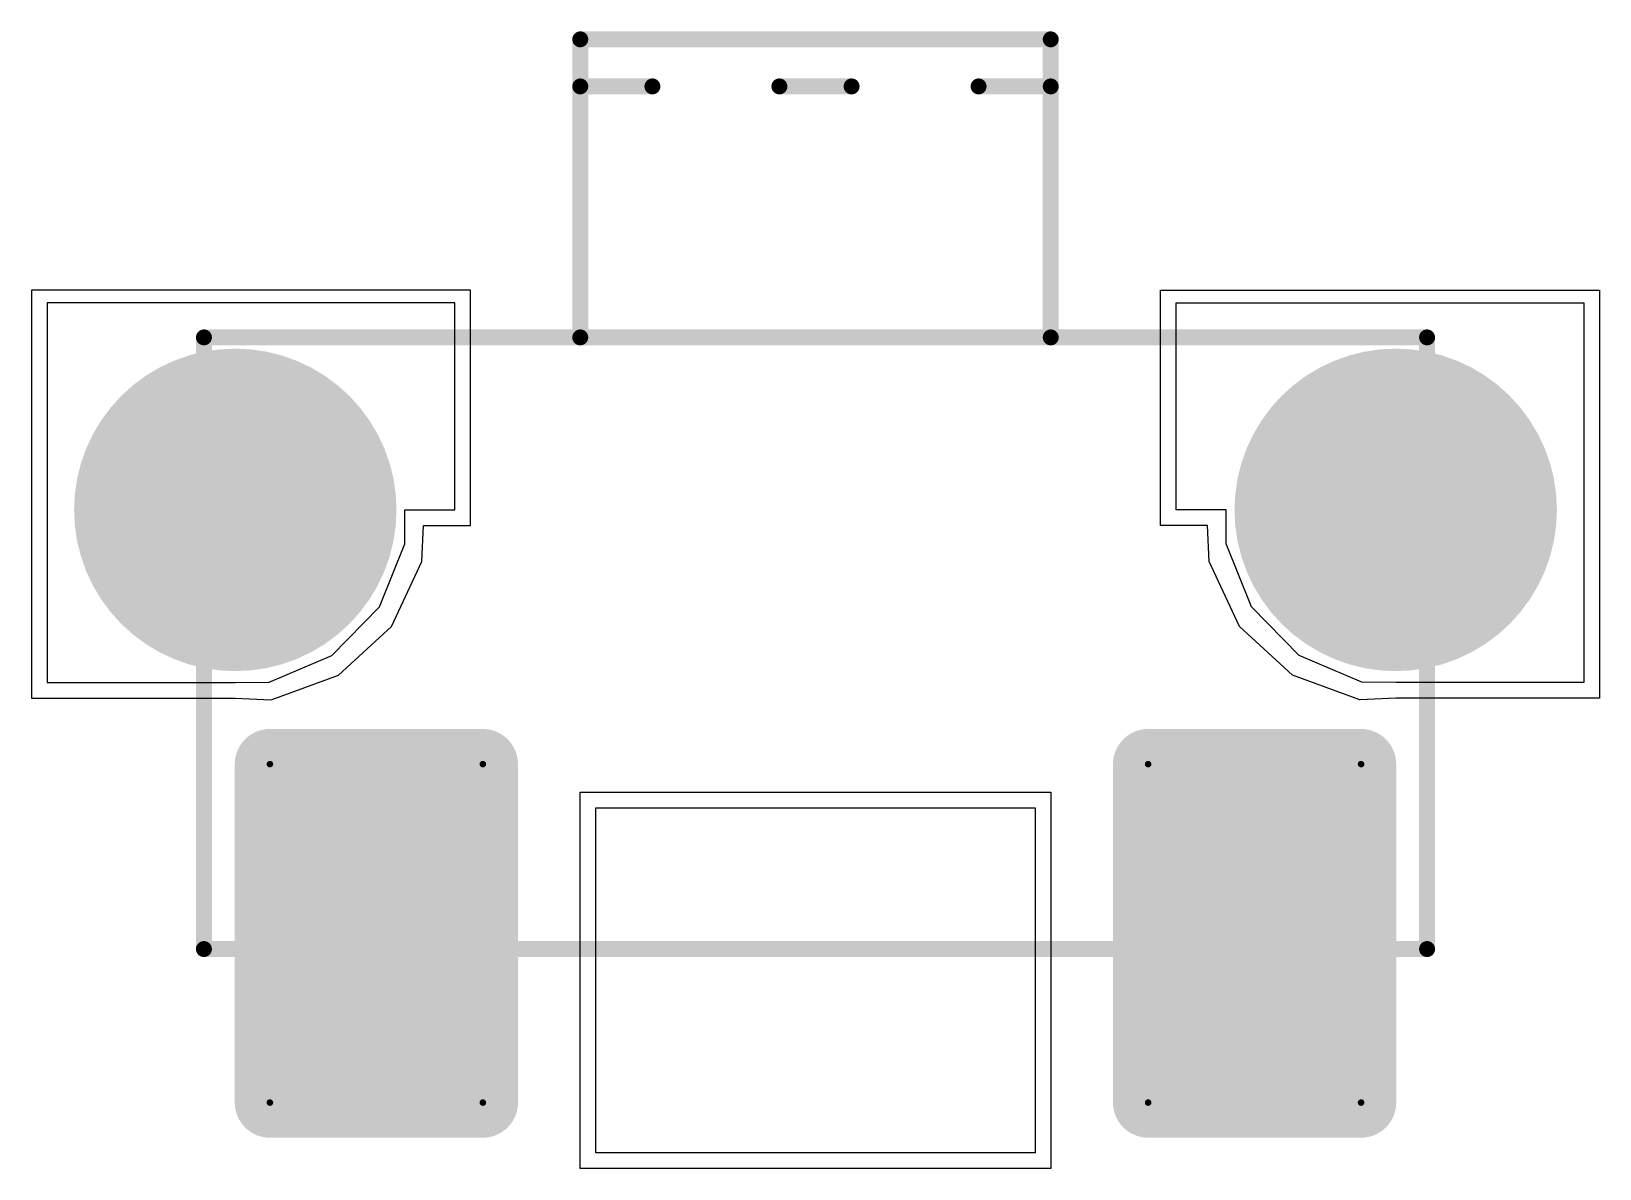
# Model space of a CAD drawing. Header units: millimetres. Extents: x 49.902 to 50.098, y 49.917 to 50.06.
import ezdxf

# ---------------------------------------------------------------- set-up
doc = ezdxf.new("R2010")
doc.units = ezdxf.units.MM
doc.header["$MEASUREMENT"] = 0
for name, color, linetype in [('BottomLayer', 5, 'Continuous'), ('BottomSolder', 6, 'Continuous'), ('MultiLayer', 9, 'Continuous'), ('PadHoleLayer', 156, 'Continuous'), ('TopLayer', 1, 'Continuous'), ('TopOverlay', 2, 'Continuous'), ('TopPaste', 8, 'Continuous'), ('TopSolder', 216, 'Continuous')]:
    doc.layers.add(name, color=color, linetype=linetype)

msp = doc.modelspace()

# ---------------------------------------------------------------- linework, layer by layer
at = {"layer": 'BottomLayer', "const_width": 0.01624}
for points in [[(49.91905, 50, 1), (49.93529, 50, 1)], [(50.06471, 50, 1), (50.08095, 50, 1)]]:
    msp.add_lwpolyline(points, format="xyb", close=True, dxfattribs=at)
at = {"layer": 'BottomSolder', "const_width": 0.02024}
for points in [[(49.91705, 50, 1), (49.93729, 50, 1)], [(50.06271, 50, 1), (50.08295, 50, 1)]]:
    msp.add_lwpolyline(points, format="xyb", close=True, dxfattribs=at)
at = {"layer": 'MultiLayer', "const_width": 0.01624}
for points in [[(49.91905, 50, 1), (49.93529, 50, 1)], [(50.06471, 50, 1), (50.08095, 50, 1)]]:
    msp.add_lwpolyline(points, format="xyb", close=True, dxfattribs=at)
at = {"layer": 'PadHoleLayer', "const_width": 0.01082}
for points in [[(49.92176, 50, 1), (49.93258, 50, 1)], [(50.06742, 50, 1), (50.07824, 50, 1)]]:
    msp.add_lwpolyline(points, format="xyb", close=True, dxfattribs=at)
at = {"layer": 'TopLayer'}
for p, q in [((49.95472, 50.02598), (49.90354, 50.02598)), ((49.90354, 50.02598), (49.90354, 49.97835)), ((49.95472, 50), (49.95472, 50.02598)), ((50.04528, 50), (50.04528, 50.02598)), ((50.04528, 50.02598), (50.09646, 50.02598)), ((50.09646, 50.02598), (50.09646, 49.97835)), ((49.94843, 50), (49.95472, 50)), ((49.94847, 49.99573), (49.94843, 50)), ((49.94843, 50), (49.94843, 50)), ((50.05157, 50), (50.04528, 50)), ((50.05153, 49.99573), (50.05157, 50)), ((50.05157, 50), (50.05157, 50)), ((49.94527, 49.98782), (49.94847, 49.99573)), ((50.05473, 49.98782), (50.05153, 49.99573)), ((49.93929, 49.98173), (49.94527, 49.98782)), ((50.06071, 49.98173), (50.05473, 49.98782)), ((49.93144, 49.97839), (49.93929, 49.98173)), ((50.06856, 49.97839), (50.06071, 49.98173)), ((49.90354, 49.97835), (49.92717, 49.97835)), ((49.92717, 49.97835), (49.93144, 49.97839)), ((50.07283, 49.97835), (50.06856, 49.97839)), ((50.09646, 49.97835), (50.07283, 49.97835)), ((49.97244, 49.91929), (49.97244, 49.9626)), ((49.97244, 49.9626), (50.02756, 49.9626)), ((49.97244, 49.91929), (49.97244, 49.9626)), ((49.97244, 49.9626), (50.02756, 49.9626)), ((50.02756, 49.9626), (50.02756, 49.91929)), ((50.02756, 49.9626), (50.02756, 49.91929)), ((50.02756, 49.91929), (49.97244, 49.91929)), ((50.02756, 49.91929), (49.97244, 49.91929))]:
    msp.add_line(p, q, dxfattribs=at)
for points, const_width in [([(49.91905, 50, 1), (49.93529, 50, 1)], 0.01624), ([(50.06471, 50, 1), (50.08095, 50, 1)], 0.01624), ([(49.93131, 49.96809, 1), (49.93172, 49.96809, 1)], 0.000413), ([(49.95804, 49.96809, 1), (49.95845, 49.96809, 1)], 0.000413), ([(50.04155, 49.96809, 1), (50.04196, 49.96809, 1)], 0.000413), ([(50.06828, 49.96809, 1), (50.06869, 49.96809, 1)], 0.000413), ([(49.93131, 49.92561, 1), (49.93172, 49.92561, 1)], 0.000413), ([(49.95804, 49.92561, 1), (49.95845, 49.92561, 1)], 0.000413), ([(50.04155, 49.92561, 1), (50.04196, 49.92561, 1)], 0.000413), ([(50.06828, 49.92561, 1), (50.06869, 49.92561, 1)], 0.000413)]:
    msp.add_lwpolyline(points, format="xyb", close=True, dxfattribs=dict(at, const_width=const_width))
for points in [[(49.95866, 49.92561), (49.95866, 49.96809), (49.9311, 49.92561), (49.9311, 49.96809)], [(49.95825, 49.9252), (49.95825, 49.96851), (49.93151, 49.9252), (49.93151, 49.96851)], [(50.0689, 49.92561), (50.0689, 49.96809), (50.04134, 49.92561), (50.04134, 49.96809)], [(50.06849, 49.9252), (50.06849, 49.96851), (50.04175, 49.9252), (50.04175, 49.96851)]]:
    msp.add_solid(points, dxfattribs=at)
at = {"layer": 'TopOverlay', "const_width": 0.002}
for points in [[(49.97047, 50.05315), (49.97047, 50.05906)], [(49.97047, 50.05906), (50.02953, 50.05906)], [(50.02953, 50.05315), (50.02953, 50.05906)], [(49.97047, 50.02165), (49.97047, 50.05315)], [(49.97047, 50.05315), (49.97953, 50.05315)], [(49.97047, 50.05315), (49.97953, 50.05315)], [(49.99547, 50.05315), (50.00453, 50.05315)], [(50.02047, 50.05315), (50.02953, 50.05315)], [(50.02953, 50.02165), (50.02953, 50.05315)], [(49.92323, 50.02165), (49.97047, 50.02165)], [(49.92323, 49.94488), (49.92323, 50.02165)], [(49.97047, 50.02165), (50.02953, 50.02165)], [(50.02953, 50.02165), (50.07677, 50.02165)], [(50.07677, 49.94488), (50.07677, 50.02165)], [(49.92323, 49.94488), (50.07677, 49.94488)]]:
    msp.add_lwpolyline(points, dxfattribs=at)
at = {"layer": 'TopOverlay', "const_width": 0.001}
for points in [[(49.96997, 50.05906, 1), (49.97097, 50.05906, 1)], [(49.96997, 50.05906, 1), (49.97097, 50.05906, 1)], [(50.02903, 50.05906, 1), (50.03003, 50.05906, 1)], [(50.02903, 50.05906, 1), (50.03003, 50.05906, 1)], [(49.96997, 50.05315, 1), (49.97097, 50.05315, 1)], [(49.96997, 50.05315, 1), (49.97097, 50.05315, 1)], [(49.96997, 50.05315, 1), (49.97097, 50.05315, 1)], [(49.96997, 50.05315, 1), (49.97097, 50.05315, 1)], [(49.97903, 50.05315, 1), (49.98003, 50.05315, 1)], [(49.97903, 50.05315, 1), (49.98003, 50.05315, 1)], [(49.99497, 50.05315, 1), (49.99597, 50.05315, 1)], [(50.00403, 50.05315, 1), (50.00503, 50.05315, 1)], [(50.01997, 50.05315, 1), (50.02097, 50.05315, 1)], [(50.02903, 50.05315, 1), (50.03003, 50.05315, 1)], [(50.02903, 50.05315, 1), (50.03003, 50.05315, 1)], [(50.02903, 50.05315, 1), (50.03003, 50.05315, 1)], [(49.92273, 50.02165, 1), (49.92373, 50.02165, 1)], [(49.92273, 50.02165, 1), (49.92373, 50.02165, 1)], [(49.96997, 50.02165, 1), (49.97097, 50.02165, 1)], [(49.96997, 50.02165, 1), (49.97097, 50.02165, 1)], [(49.96997, 50.02165, 1), (49.97097, 50.02165, 1)], [(50.02903, 50.02165, 1), (50.03003, 50.02165, 1)], [(50.02903, 50.02165, 1), (50.03003, 50.02165, 1)], [(50.02903, 50.02165, 1), (50.03003, 50.02165, 1)], [(50.07627, 50.02165, 1), (50.07727, 50.02165, 1)], [(50.07627, 50.02165, 1), (50.07727, 50.02165, 1)], [(49.92273, 49.94488, 1), (49.92373, 49.94488, 1)], [(49.92273, 49.94488, 1), (49.92373, 49.94488, 1)], [(50.07627, 49.94488, 1), (50.07727, 49.94488, 1)], [(50.07627, 49.94488, 1), (50.07727, 49.94488, 1)]]:
    msp.add_lwpolyline(points, format="xyb", close=True, dxfattribs=at)
at = {"layer": 'TopPaste'}
for p, q in [((49.95472, 50.02598), (49.90354, 50.02598)), ((49.90354, 50.02598), (49.90354, 49.97835)), ((49.95472, 50), (49.95472, 50.02598)), ((50.04528, 50), (50.04528, 50.02598)), ((50.04528, 50.02598), (50.09646, 50.02598)), ((50.09646, 50.02598), (50.09646, 49.97835)), ((49.94843, 50), (49.95472, 50)), ((49.94847, 49.99573), (49.94843, 50)), ((49.94843, 50), (49.94843, 50)), ((50.05157, 50), (50.04528, 50)), ((50.05153, 49.99573), (50.05157, 50)), ((50.05157, 50), (50.05157, 50)), ((49.94527, 49.98782), (49.94847, 49.99573)), ((50.05473, 49.98782), (50.05153, 49.99573)), ((49.93929, 49.98173), (49.94527, 49.98782)), ((50.06071, 49.98173), (50.05473, 49.98782)), ((49.93144, 49.97839), (49.93929, 49.98173)), ((50.06856, 49.97839), (50.06071, 49.98173)), ((49.90354, 49.97835), (49.92717, 49.97835)), ((49.92717, 49.97835), (49.93144, 49.97839)), ((50.07283, 49.97835), (50.06856, 49.97839)), ((50.09646, 49.97835), (50.07283, 49.97835)), ((49.97244, 49.91929), (49.97244, 49.9626)), ((49.97244, 49.9626), (50.02756, 49.9626)), ((50.02756, 49.9626), (50.02756, 49.91929)), ((50.02756, 49.91929), (49.97244, 49.91929))]:
    msp.add_line(p, q, dxfattribs=at)
at = {"layer": 'TopPaste', "const_width": 0.000413}
for points in [[(49.93131, 49.96809, 1), (49.93172, 49.96809, 1)], [(49.95804, 49.96809, 1), (49.95845, 49.96809, 1)], [(50.04155, 49.96809, 1), (50.04196, 49.96809, 1)], [(50.06828, 49.96809, 1), (50.06869, 49.96809, 1)], [(49.93131, 49.92561, 1), (49.93172, 49.92561, 1)], [(49.95804, 49.92561, 1), (49.95845, 49.92561, 1)], [(50.04155, 49.92561, 1), (50.04196, 49.92561, 1)], [(50.06828, 49.92561, 1), (50.06869, 49.92561, 1)]]:
    msp.add_lwpolyline(points, format="xyb", close=True, dxfattribs=at)
at = {"layer": 'TopPaste'}
for points in [[(49.95866, 49.92561), (49.95866, 49.96809), (49.9311, 49.92561), (49.9311, 49.96809)], [(49.95825, 49.9252), (49.95825, 49.96851), (49.93151, 49.9252), (49.93151, 49.96851)], [(50.0689, 49.92561), (50.0689, 49.96809), (50.04134, 49.92561), (50.04134, 49.96809)], [(50.06849, 49.9252), (50.06849, 49.96851), (50.04175, 49.9252), (50.04175, 49.96851)]]:
    msp.add_solid(points, dxfattribs=at)
at = {"layer": 'TopSolder'}
for p, q in [((49.95669, 50.02756), (49.90157, 50.02756)), ((49.90157, 50.02756), (49.90157, 49.97638)), ((49.95669, 49.99803), (49.95669, 50.02756)), ((50.04331, 49.99803), (50.04331, 50.02756)), ((50.04331, 50.02756), (50.09843, 50.02756)), ((50.09843, 50.02756), (50.09843, 49.97638)), ((49.95059, 49.99353), (49.95079, 49.99803)), ((49.95079, 49.99803), (49.95669, 49.99803)), ((49.95079, 49.99803), (49.95079, 49.99803)), ((50.04921, 49.99803), (50.04331, 49.99803)), ((50.04941, 49.99353), (50.04921, 49.99803)), ((50.04921, 49.99803), (50.04921, 49.99803)), ((49.94679, 49.98536), (49.95059, 49.99353)), ((50.05321, 49.98536), (50.04941, 49.99353)), ((49.94014, 49.97927), (49.94679, 49.98536)), ((50.05986, 49.97927), (50.05321, 49.98536)), ((49.93167, 49.97618), (49.94014, 49.97927)), ((50.06833, 49.97618), (50.05986, 49.97927)), ((49.90157, 49.97638), (49.92717, 49.97638)), ((49.92717, 49.97638), (49.93167, 49.97618)), ((50.07283, 49.97638), (50.06833, 49.97618)), ((50.09843, 49.97638), (50.07283, 49.97638)), ((49.97047, 49.91732), (49.97047, 49.96457)), ((49.97047, 49.96457), (50.02953, 49.96457)), ((50.02953, 49.96457), (50.02953, 49.91732)), ((50.02953, 49.91732), (49.97047, 49.91732))]:
    msp.add_line(p, q, dxfattribs=at)
for points, const_width in [([(49.91705, 50, 1), (49.93729, 50, 1)], 0.02024), ([(50.06271, 50, 1), (50.08295, 50, 1)], 0.02024), ([(49.92931, 49.96809, 1), (49.93372, 49.96809, 1)], 0.00441), ([(49.95604, 49.96809, 1), (49.96045, 49.96809, 1)], 0.00441), ([(50.03955, 49.96809, 1), (50.04396, 49.96809, 1)], 0.00441), ([(50.06628, 49.96809, 1), (50.07069, 49.96809, 1)], 0.00441), ([(49.92931, 49.92561, 1), (49.93372, 49.92561, 1)], 0.00441), ([(49.95604, 49.92561, 1), (49.96045, 49.92561, 1)], 0.00441), ([(50.03955, 49.92561, 1), (50.04396, 49.92561, 1)], 0.00441), ([(50.06628, 49.92561, 1), (50.07069, 49.92561, 1)], 0.00441)]:
    msp.add_lwpolyline(points, format="xyb", close=True, dxfattribs=dict(at, const_width=const_width))
for points in [[(49.95825, 49.92119), (49.95825, 49.9725), (49.93151, 49.92119), (49.93151, 49.9725)], [(50.06849, 49.92119), (50.06849, 49.9725), (50.04175, 49.92119), (50.04175, 49.9725)], [(49.96266, 49.92561), (49.96266, 49.96809), (49.9271, 49.92561), (49.9271, 49.96809)], [(50.0729, 49.92561), (50.0729, 49.96809), (50.03734, 49.92561), (50.03734, 49.96809)]]:
    msp.add_solid(points, dxfattribs=at)

doc.saveas('drawing.dxf')
